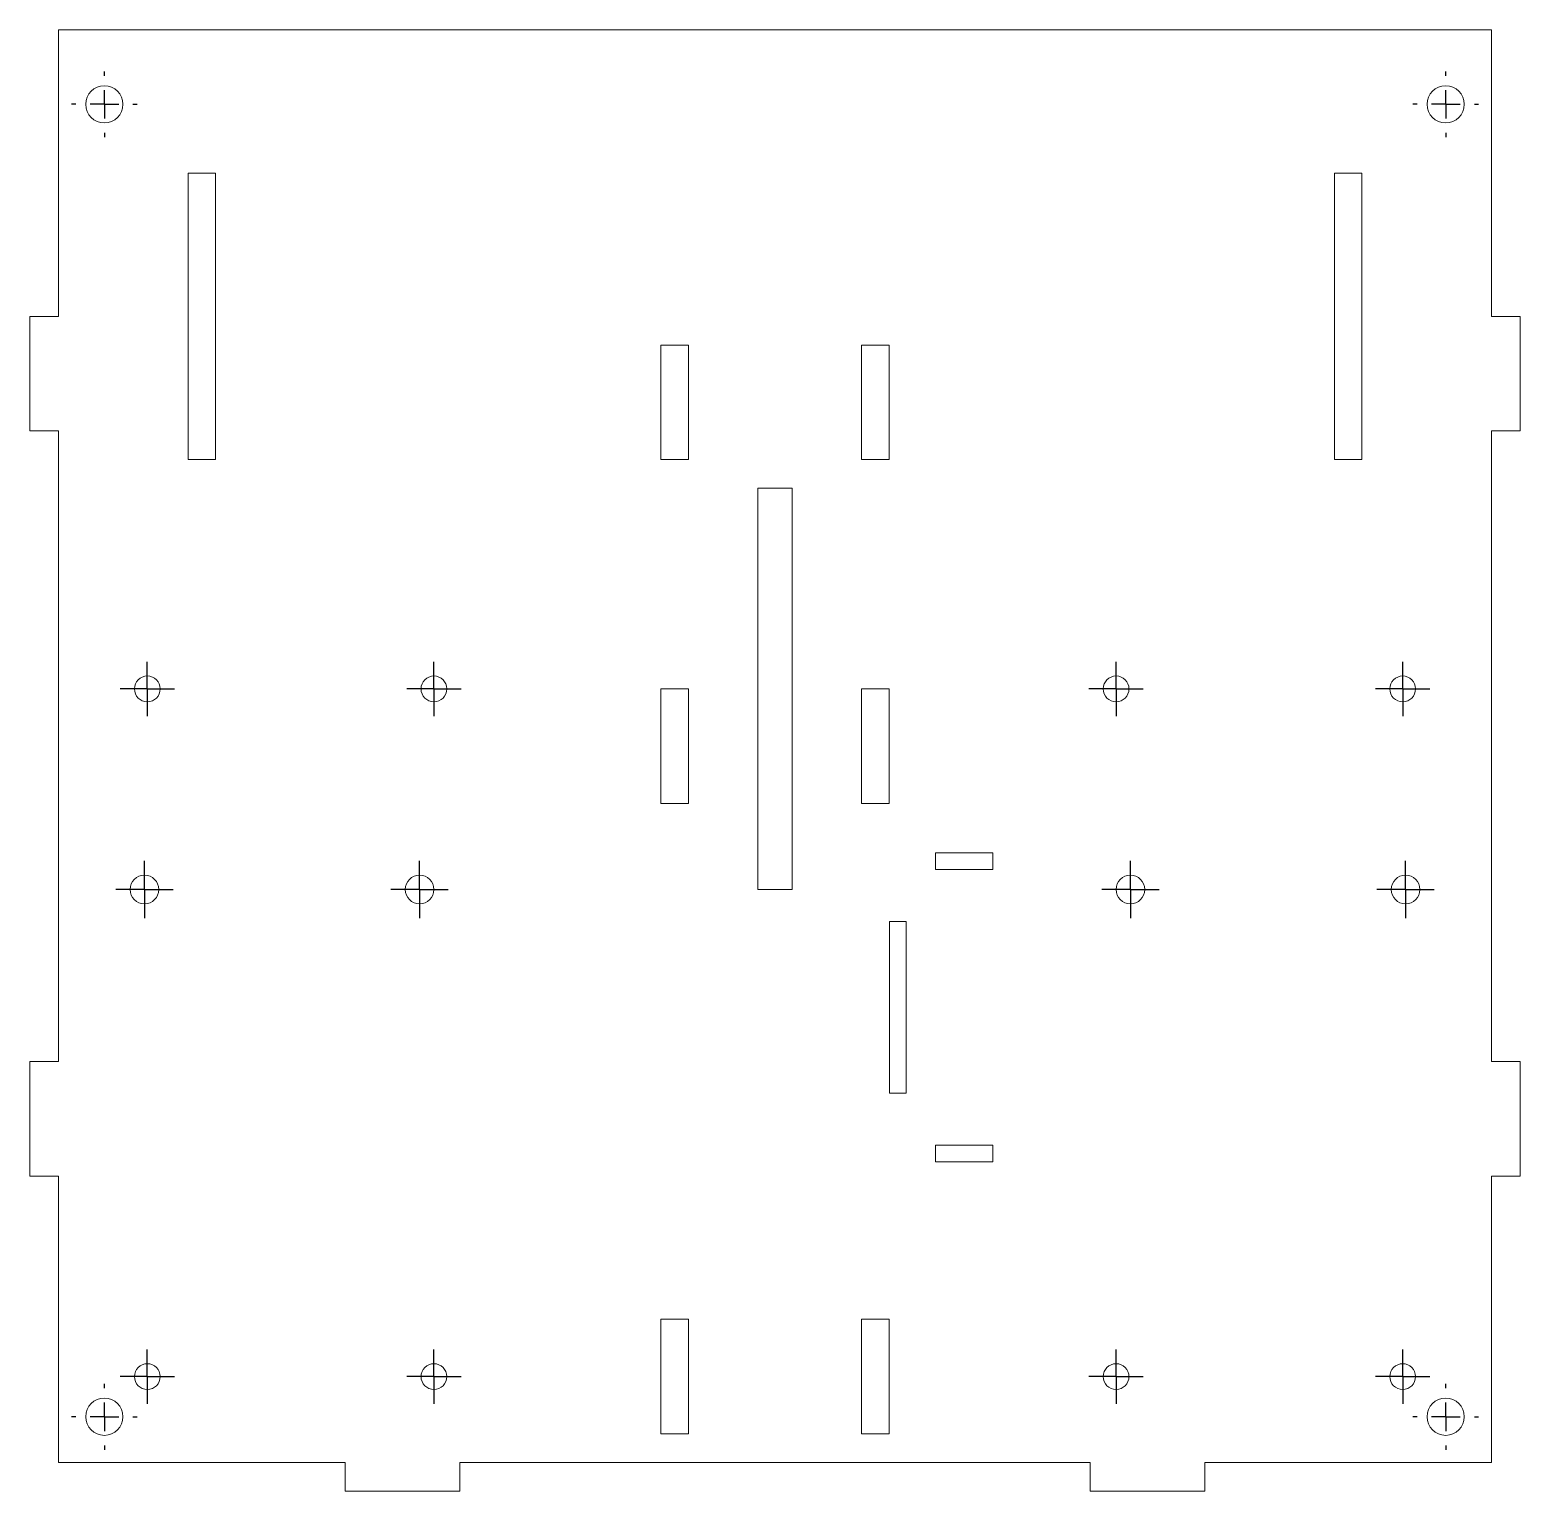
# Model space of a CAD drawing. Header units: millimetres. Extents: x 669 to 929, y 26 to 281.
import ezdxf

# ---------------------------------------------------------------- set-up
doc = ezdxf.new("R2010")
doc.units = ezdxf.units.MM
doc.linetypes.add('CENTERX2', pattern=[20.32, 12.7, -2.54, 2.54, -2.54])
doc.layers.add('CENTER', color=2, linetype='CENTERX2')

# ---------------------------------------------------------------- blocks, each defined once
blk = doc.blocks.new('SW_CENTERMARKSYMBOL_0')
at = {"layer": 'CENTER', "color": 0}
for p, q in [((0, 2.5), (0, 5)), ((-2.5, 0), (-5, 0)), ((0, 0), (-2.5, 0)), ((0, 0), (0, 2.5)), ((0, 0), (0, -2.5)), ((0, 0), (2.5, 0)), ((2.5, 0), (5, 0)), ((0, -2.5), (0, -5))]:
    blk.add_line(p, q, dxfattribs=at)
blk = doc.blocks.new('SW_CENTERMARKSYMBOL_1')
at = {"layer": 'CENTER', "color": 0}
for p, q in [((0, 2.5), (0, 5)), ((-2.5, 0), (-5, 0)), ((0, 0), (-2.5, 0)), ((0, 0), (0, 2.5)), ((0, 0), (0, -2.5)), ((0, 0), (2.5, 0)), ((2.5, 0), (5, 0)), ((0, -2.5), (0, -5))]:
    blk.add_line(p, q, dxfattribs=at)
blk = doc.blocks.new('SW_CENTERMARKSYMBOL_2')
at = {"layer": 'CENTER', "color": 0}
for p, q in [((0, 5), (0, 5.75)), ((-5, 0), (-5.75, 0)), ((0, 0), (-2.5, 0)), ((0, 0), (0, 2.5)), ((0, 0), (0, -2.5)), ((0, 0), (2.5, 0)), ((5, 0), (5.75, 0)), ((0, -5), (0, -5.75))]:
    blk.add_line(p, q, dxfattribs=at)
blk = doc.blocks.new('SW_CENTERMARKSYMBOL_3')
at = {"layer": 'CENTER', "color": 0}
for p, q in [((0, 5), (0, 5.75)), ((-5, 0), (-5.75, 0)), ((0, 0), (-2.5, 0)), ((0, 0), (0, 2.5)), ((0, 0), (0, -2.5)), ((0, 0), (2.5, 0)), ((5, 0), (5.75, 0)), ((0, -5), (0, -5.75))]:
    blk.add_line(p, q, dxfattribs=at)
blk = doc.blocks.new('SW_CENTERMARKSYMBOL_4')
at = {"layer": 'CENTER', "color": 0}
for p, q in [((0, 5), (0, 5.75)), ((-5, 0), (-5.75, 0)), ((0, 0), (-2.5, 0)), ((0, 0), (0, 2.5)), ((0, 0), (0, -2.5)), ((0, 0), (2.5, 0)), ((5, 0), (5.75, 0)), ((0, -5), (0, -5.75))]:
    blk.add_line(p, q, dxfattribs=at)
blk = doc.blocks.new('SW_CENTERMARKSYMBOL_5')
at = {"layer": 'CENTER', "color": 0}
for p, q in [((0, 5), (0, 5.75)), ((-5, 0), (-5.75, 0)), ((0, 0), (-2.5, 0)), ((0, 0), (0, 2.5)), ((0, 0), (0, -2.5)), ((0, 0), (2.5, 0)), ((5, 0), (5.75, 0)), ((0, -5), (0, -5.75))]:
    blk.add_line(p, q, dxfattribs=at)
blk = doc.blocks.new('SW_CENTERMARKSYMBOL_6')
at = {"layer": 'CENTER', "color": 0}
for p, q in [((0, 2.5), (0, 5)), ((-2.5, 0), (-5, 0)), ((0, 0), (-2.5, 0)), ((0, 0), (0, 2.5)), ((0, 0), (0, -2.5)), ((0, 0), (2.5, 0)), ((2.5, 0), (5, 0)), ((0, -2.5), (0, -5))]:
    blk.add_line(p, q, dxfattribs=at)
blk = doc.blocks.new('SW_CENTERMARKSYMBOL_7')
at = {"layer": 'CENTER', "color": 0}
for p, q in [((0, 2.5), (0, 5)), ((-2.5, 0), (-5, 0)), ((0, 0), (-2.5, 0)), ((0, 0), (0, 2.5)), ((0, 0), (0, -2.5)), ((0, 0), (2.5, 0)), ((2.5, 0), (5, 0)), ((0, -2.5), (0, -5))]:
    blk.add_line(p, q, dxfattribs=at)
blk = doc.blocks.new('SW_CENTERMARKSYMBOL_8')
at = {"layer": 'CENTER', "color": 0}
for p, q in [((0, 2.5), (0, 4.75)), ((-2.5, 0), (-4.75, 0)), ((0, 0), (-2.5, 0)), ((0, 0), (0, 2.5)), ((0, 0), (0, -2.5)), ((0, 0), (2.5, 0)), ((2.5, 0), (4.75, 0)), ((0, -2.5), (0, -4.75))]:
    blk.add_line(p, q, dxfattribs=at)
blk = doc.blocks.new('SW_CENTERMARKSYMBOL_9')
at = {"layer": 'CENTER', "color": 0}
for p, q in [((0, 2.5), (0, 4.75)), ((-2.5, 0), (-4.75, 0)), ((0, 0), (-2.5, 0)), ((0, 0), (0, 2.5)), ((0, 0), (0, -2.5)), ((0, 0), (2.5, 0)), ((2.5, 0), (4.75, 0)), ((0, -2.5), (0, -4.75))]:
    blk.add_line(p, q, dxfattribs=at)
blk = doc.blocks.new('SW_CENTERMARKSYMBOL_10')
at = {"layer": 'CENTER', "color": 0}
for p, q in [((0, 2.5), (0, 4.75)), ((-2.5, 0), (-4.75, 0)), ((0, 0), (-2.5, 0)), ((0, 0), (0, 2.5)), ((0, 0), (0, -2.5)), ((0, 0), (2.5, 0)), ((2.5, 0), (4.75, 0)), ((0, -2.5), (0, -4.75))]:
    blk.add_line(p, q, dxfattribs=at)
blk = doc.blocks.new('SW_CENTERMARKSYMBOL_11')
at = {"layer": 'CENTER', "color": 0}
for p, q in [((0, 2.5), (0, 4.75)), ((-2.5, 0), (-4.75, 0)), ((0, 0), (-2.5, 0)), ((0, 0), (0, 2.5)), ((0, 0), (0, -2.5)), ((0, 0), (2.5, 0)), ((2.5, 0), (4.75, 0)), ((0, -2.5), (0, -4.75))]:
    blk.add_line(p, q, dxfattribs=at)
blk = doc.blocks.new('SW_CENTERMARKSYMBOL_12')
at = {"layer": 'CENTER', "color": 0}
for p, q in [((0, 2.5), (0, 4.75)), ((-2.5, 0), (-4.75, 0)), ((0, 0), (-2.5, 0)), ((0, 0), (0, 2.5)), ((0, 0), (0, -2.5)), ((0, 0), (2.5, 0)), ((2.5, 0), (4.75, 0)), ((0, -2.5), (0, -4.75))]:
    blk.add_line(p, q, dxfattribs=at)
blk = doc.blocks.new('SW_CENTERMARKSYMBOL_13')
at = {"layer": 'CENTER', "color": 0}
for p, q in [((0, 2.5), (0, 4.75)), ((-2.5, 0), (-4.75, 0)), ((0, 0), (-2.5, 0)), ((0, 0), (0, 2.5)), ((0, 0), (0, -2.5)), ((0, 0), (2.5, 0)), ((2.5, 0), (4.75, 0)), ((0, -2.5), (0, -4.75))]:
    blk.add_line(p, q, dxfattribs=at)
blk = doc.blocks.new('SW_CENTERMARKSYMBOL_14')
at = {"layer": 'CENTER', "color": 0}
for p, q in [((0, 2.5), (0, 4.75)), ((-2.5, 0), (-4.75, 0)), ((0, 0), (-2.5, 0)), ((0, 0), (0, 2.5)), ((0, 0), (0, -2.5)), ((0, 0), (2.5, 0)), ((2.5, 0), (4.75, 0)), ((0, -2.5), (0, -4.75))]:
    blk.add_line(p, q, dxfattribs=at)
blk = doc.blocks.new('SW_CENTERMARKSYMBOL_15')
at = {"layer": 'CENTER', "color": 0}
for p, q in [((0, 2.5), (0, 4.75)), ((-2.5, 0), (-4.75, 0)), ((0, 0), (-2.5, 0)), ((0, 0), (0, 2.5)), ((0, 0), (0, -2.5)), ((0, 0), (2.5, 0)), ((2.5, 0), (4.75, 0)), ((0, -2.5), (0, -4.75))]:
    blk.add_line(p, q, dxfattribs=at)

msp = doc.modelspace()

# ---------------------------------------------------------------- linework, layer by layer
at = {"color": 7, "linetype": 'Continuous', "lineweight": 15}
for p, q in [((674.21, 231.13), (674.21, 281.13)), ((674.21, 281.13), (924.21, 281.13)), ((924.21, 281.13), (924.21, 231.13)), ((696.81, 256.13), (701.61, 256.13)), ((696.81, 206.13), (696.81, 256.13)), ((701.61, 256.13), (701.61, 206.13)), ((896.81, 256.13), (901.61, 256.13)), ((896.81, 206.13), (896.81, 256.13)), ((901.61, 256.13), (901.61, 206.13)), ((669.21, 231.13), (669.21, 211.13)), ((674.21, 231.13), (669.21, 231.13)), ((924.21, 231.13), (929.21, 231.13)), ((929.21, 231.13), (929.21, 211.13)), ((779.31, 226.13), (784.11, 226.13)), ((779.31, 206.13), (779.31, 226.13)), ((784.11, 226.13), (784.11, 206.13)), ((814.31, 226.13), (814.31, 206.13)), ((819.11, 226.13), (814.31, 226.13)), ((819.11, 206.13), (819.11, 226.13)), ((669.21, 211.13), (674.21, 211.13)), ((674.21, 101.13), (674.21, 211.13)), ((929.21, 211.13), (924.21, 211.13)), ((924.21, 211.13), (924.21, 101.13)), ((701.61, 206.13), (696.81, 206.13)), ((784.11, 206.13), (779.31, 206.13)), ((814.31, 206.13), (819.11, 206.13)), ((901.61, 206.13), (896.81, 206.13)), ((796.21, 201.13), (802.21, 201.13)), ((796.21, 131.13), (796.21, 201.13)), ((802.21, 201.13), (802.21, 131.13)), ((779.31, 166.13), (784.11, 166.13)), ((779.31, 146.13), (779.31, 166.13)), ((784.11, 166.13), (784.11, 146.13)), ((814.31, 166.13), (819.11, 166.13)), ((814.31, 146.13), (814.31, 166.13)), ((819.11, 166.13), (819.11, 146.13)), ((784.11, 146.13), (779.31, 146.13)), ((819.11, 146.13), (814.31, 146.13)), ((827.21, 134.62), (827.21, 137.52)), ((827.21, 137.52), (837.21, 137.52)), ((837.21, 137.52), (837.21, 134.62)), ((837.21, 134.62), (827.21, 134.62)), ((802.21, 131.13), (796.21, 131.13)), ((819.21, 125.57), (822.11, 125.57)), ((819.21, 95.57), (819.21, 125.57)), ((822.11, 125.57), (822.11, 95.57)), ((669.21, 101.13), (669.21, 81.13)), ((674.21, 101.13), (669.21, 101.13)), ((924.21, 101.13), (929.21, 101.13)), ((929.21, 101.13), (929.21, 81.13)), ((822.11, 95.57), (819.21, 95.57)), ((827.21, 86.52), (837.21, 86.52)), ((827.21, 83.62), (827.21, 86.52)), ((837.21, 86.52), (837.21, 83.62)), ((837.21, 83.62), (827.21, 83.62)), ((669.21, 81.13), (674.21, 81.13)), ((674.21, 31.13), (674.21, 81.13)), ((929.21, 81.13), (924.21, 81.13)), ((924.21, 81.13), (924.21, 31.13)), ((779.31, 36.13), (779.31, 56.13)), ((779.31, 56.13), (784.11, 56.13)), ((784.11, 56.13), (784.11, 36.13)), ((814.31, 56.13), (819.11, 56.13)), ((814.31, 36.13), (814.31, 56.13)), ((819.11, 56.13), (819.11, 36.13)), ((784.11, 36.13), (779.31, 36.13)), ((819.11, 36.13), (814.31, 36.13)), ((724.21, 31.13), (674.21, 31.13)), ((724.21, 31.13), (724.21, 26.13)), ((854.21, 31.13), (744.21, 31.13)), ((744.21, 26.13), (744.21, 31.13)), ((854.21, 26.13), (854.21, 31.13)), ((924.21, 31.13), (874.21, 31.13)), ((874.21, 31.13), (874.21, 26.13)), ((724.21, 26.13), (744.21, 26.13)), ((874.21, 26.13), (854.21, 26.13))]:
    msp.add_line(p, q, dxfattribs=at)
for centre, radius in [((682.21, 268.13), 3.25), ((916.21, 268.13), 3.25), ((689.71, 166.13), 2.25), ((739.71, 166.13), 2.25), ((858.71, 166.13), 2.25), ((908.71, 166.13), 2.25), ((689.21, 131.13), 2.5), ((737.21, 131.13), 2.5), ((861.21, 131.13), 2.5), ((909.21, 131.13), 2.5), ((689.71, 46.13), 2.25), ((739.71, 46.13), 2.25), ((858.71, 46.13), 2.25), ((908.71, 46.13), 2.25), ((682.21, 39.13), 3.25), ((916.21, 39.13), 3.25)]:
    msp.add_circle(centre, radius, dxfattribs=at)

# ---------------------------------------------------------------- block references
at = {"layer": 'CENTER'}
for name, p in [('SW_CENTERMARKSYMBOL_5', (682.21, 268.13)), ('SW_CENTERMARKSYMBOL_3', (916.21, 268.13)), ('SW_CENTERMARKSYMBOL_15', (689.71, 166.13)), ('SW_CENTERMARKSYMBOL_14', (739.71, 166.13)), ('SW_CENTERMARKSYMBOL_10', (858.71, 166.13)), ('SW_CENTERMARKSYMBOL_11', (908.71, 166.13)), ('SW_CENTERMARKSYMBOL_6', (689.21, 131.13)), ('SW_CENTERMARKSYMBOL_7', (737.21, 131.13)), ('SW_CENTERMARKSYMBOL_1', (861.21, 131.13)), ('SW_CENTERMARKSYMBOL_0', (909.21, 131.13)), ('SW_CENTERMARKSYMBOL_12', (689.71, 46.13)), ('SW_CENTERMARKSYMBOL_13', (739.71, 46.13)), ('SW_CENTERMARKSYMBOL_9', (858.71, 46.13)), ('SW_CENTERMARKSYMBOL_8', (908.71, 46.13)), ('SW_CENTERMARKSYMBOL_4', (682.21, 39.13)), ('SW_CENTERMARKSYMBOL_2', (916.21, 39.13))]:
    msp.add_blockref(name, p, dxfattribs=at)

doc.saveas('drawing.dxf')
